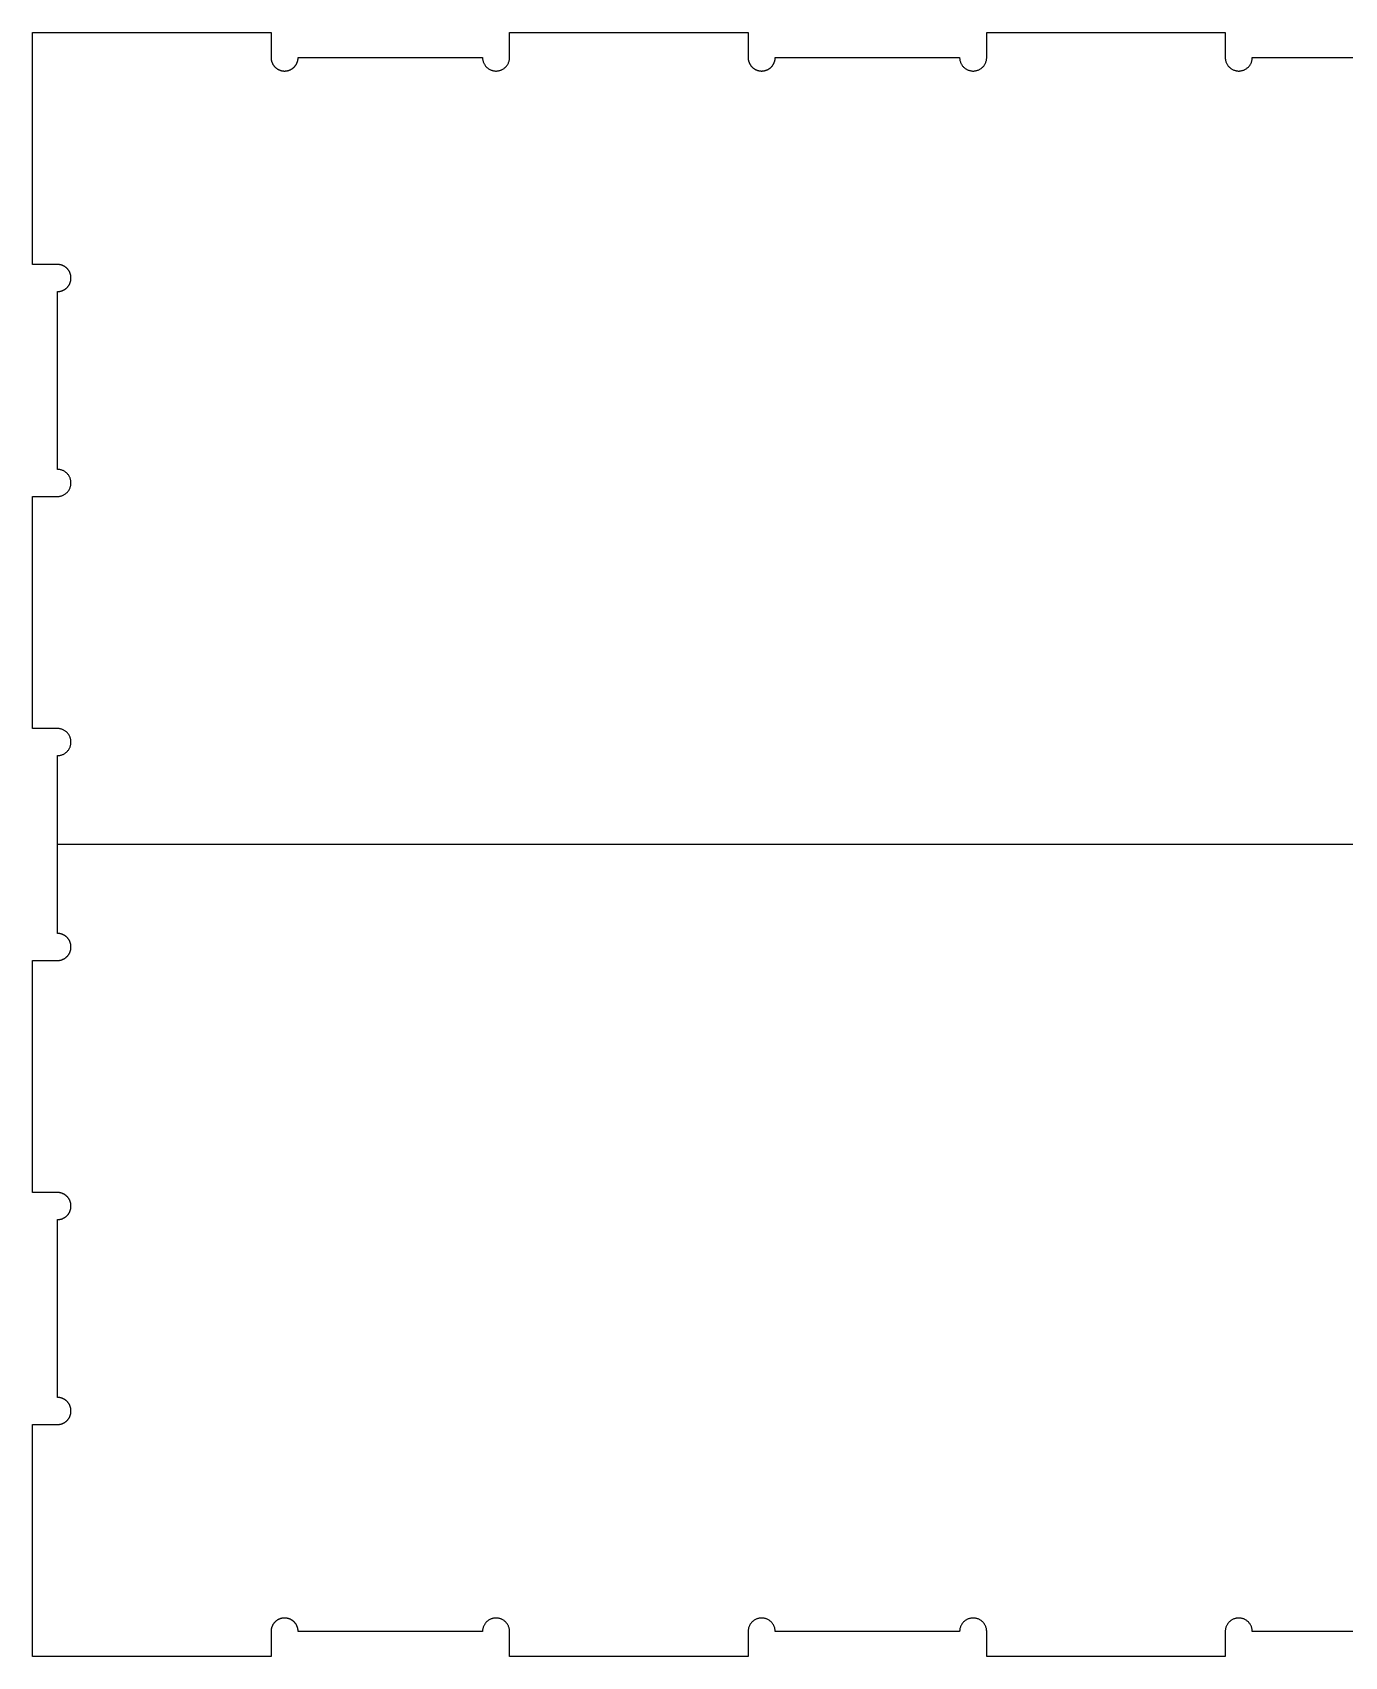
# Model space of a CAD drawing. Header units: millimetres. Extents: x -3003 to 2440, y -88 to 1748.
# Drawn here: x -936 to -621, y 630.9 to 1020.9 of the extents above; entities that cross this region are included whole.
import ezdxf

# ---------------------------------------------------------------- set-up
doc = ezdxf.new("R2010")
doc.units = ezdxf.units.MM
doc.header["$MEASUREMENT"] = 0
doc.layers.add('LAID OUT PARTS', color=7, linetype='Continuous', true_color=0x000000)

msp = doc.modelspace()

# ---------------------------------------------------------------- linework, layer by layer
at = {"layer": 'LAID OUT PARTS'}
for p, q in [((-386.05, 825.86), (-930.05, 825.86)), ((-386.05, 825.86, -6), (-930.05, 825.86, -6))]:
    msp.add_line(p, q, dxfattribs=at)
for points in [[(-936.05, 965.15), (-936.05, 992.29), (-936.05, 1020.86)], [(-936.05, 1020.86), (-936.05, 1020.86, -3), (-936.05, 1020.86, -6)], [(-936.05, 965.15, -6), (-936.05, 992.29, -6), (-936.05, 1020.86, -6)], [(-936.05, 1020.86), (-907.41, 1020.86), (-878.77, 1020.86)], [(-936.05, 1020.86, -6), (-907.41, 1020.86, -6), (-878.77, 1020.86, -6)], [(-936.05, 965.15, -3), (-936.05, 992.29, -3), (-936.05, 1020.86, -3)], [(-936.05, 1020.86, -3), (-907.41, 1020.86, -3), (-878.77, 1020.86, -3)], [(-907.41, 1020.86), (-907.41, 1020.86, -3), (-907.41, 1020.86, -6)], [(-878.77, 1020.86), (-878.77, 1020.86, -3), (-878.77, 1020.86, -6)], [(-878.77, 1020.86), (-878.77, 1017.86), (-878.77, 1014.86)], [(-878.77, 1020.86, -6), (-878.77, 1017.86, -6), (-878.77, 1014.86, -6)], [(-878.77, 1020.86, -3), (-878.77, 1017.86, -3), (-878.77, 1014.86, -3)], [(-821.5, 1014.86), (-821.5, 1017.86), (-821.5, 1020.86)], [(-821.5, 1020.86), (-821.5, 1020.86, -3), (-821.5, 1020.86, -6)], [(-821.5, 1014.86, -6), (-821.5, 1017.86, -6), (-821.5, 1020.86, -6)], [(-821.5, 1020.86), (-792.86, 1020.86), (-764.23, 1020.86)], [(-821.5, 1020.86, -6), (-792.86, 1020.86, -6), (-764.23, 1020.86, -6)], [(-821.5, 1014.86, -3), (-821.5, 1017.86, -3), (-821.5, 1020.86, -3)], [(-821.5, 1020.86, -3), (-792.86, 1020.86, -3), (-764.23, 1020.86, -3)], [(-792.86, 1020.86), (-792.86, 1020.86, -3), (-792.86, 1020.86, -6)], [(-764.23, 1020.86), (-764.23, 1020.86, -3), (-764.23, 1020.86, -6)], [(-764.23, 1020.86), (-764.23, 1017.86), (-764.23, 1014.86)], [(-764.23, 1020.86, -6), (-764.23, 1017.86, -6), (-764.23, 1014.86, -6)], [(-764.23, 1020.86, -3), (-764.23, 1017.86, -3), (-764.23, 1014.86, -3)], [(-706.95, 1014.86), (-706.95, 1017.86), (-706.95, 1020.86)], [(-706.95, 1020.86), (-706.95, 1020.86, -3), (-706.95, 1020.86, -6)], [(-706.95, 1014.86, -6), (-706.95, 1017.86, -6), (-706.95, 1020.86, -6)], [(-706.95, 1020.86), (-678.32, 1020.86), (-649.68, 1020.86)], [(-706.95, 1020.86, -6), (-678.32, 1020.86, -6), (-649.68, 1020.86, -6)], [(-706.95, 1014.86, -3), (-706.95, 1017.86, -3), (-706.95, 1020.86, -3)], [(-706.95, 1020.86, -3), (-678.32, 1020.86, -3), (-649.68, 1020.86, -3)], [(-678.32, 1020.86), (-678.32, 1020.86, -3), (-678.32, 1020.86, -6)], [(-649.68, 1020.86), (-649.68, 1020.86, -3), (-649.68, 1020.86, -6)], [(-649.68, 1020.86), (-649.68, 1017.86), (-649.68, 1014.86)], [(-649.68, 1020.86, -6), (-649.68, 1017.86, -6), (-649.68, 1014.86, -6)], [(-649.68, 1020.86, -3), (-649.68, 1017.86, -3), (-649.68, 1014.86, -3)], [(-878.77, 1017.86), (-878.77, 1017.86, -3), (-878.77, 1017.86, -6)], [(-878.77, 1014.86), (-878.77, 1014.86, -3), (-878.77, 1014.86, -6)], [(-872.27, 1014.86), (-872.27, 1014.86, -3), (-872.27, 1014.86, -6)], [(-872.27, 1014.86), (-850.14, 1014.86), (-828, 1014.86)], [(-872.27, 1014.86, -6), (-850.14, 1014.86, -6), (-828, 1014.86, -6)], [(-872.27, 1014.86, -3), (-850.14, 1014.86, -3), (-828, 1014.86, -3)], [(-850.14, 1014.86), (-850.14, 1014.86, -3), (-850.14, 1014.86, -6)], [(-828, 1014.86), (-828, 1014.86, -3), (-828, 1014.86, -6)], [(-821.5, 1017.86), (-821.5, 1017.86, -3), (-821.5, 1017.86, -6)], [(-821.5, 1014.86), (-821.5, 1014.86, -3), (-821.5, 1014.86, -6)], [(-764.23, 1017.86), (-764.23, 1017.86, -3), (-764.23, 1017.86, -6)], [(-764.23, 1014.86), (-764.23, 1014.86, -3), (-764.23, 1014.86, -6)], [(-757.73, 1014.86), (-757.73, 1014.86, -3), (-757.73, 1014.86, -6)], [(-757.73, 1014.86), (-735.59, 1014.86), (-713.45, 1014.86)], [(-757.73, 1014.86, -6), (-735.59, 1014.86, -6), (-713.45, 1014.86, -6)], [(-757.73, 1014.86, -3), (-735.59, 1014.86, -3), (-713.45, 1014.86, -3)], [(-735.59, 1014.86), (-735.59, 1014.86, -3), (-735.59, 1014.86, -6)], [(-713.45, 1014.86), (-713.45, 1014.86, -3), (-713.45, 1014.86, -6)], [(-706.95, 1017.86), (-706.95, 1017.86, -3), (-706.95, 1017.86, -6)], [(-706.95, 1014.86), (-706.95, 1014.86, -3), (-706.95, 1014.86, -6)], [(-649.68, 1017.86), (-649.68, 1017.86, -3), (-649.68, 1017.86, -6)], [(-649.68, 1014.86), (-649.68, 1014.86, -3), (-649.68, 1014.86, -6)], [(-643.18, 1014.86), (-643.18, 1014.86, -3), (-643.18, 1014.86, -6)], [(-643.18, 1014.86), (-621.05, 1014.86), (-598.91, 1014.86)], [(-643.18, 1014.86, -6), (-621.05, 1014.86, -6), (-598.91, 1014.86, -6)], [(-643.18, 1014.86, -3), (-621.05, 1014.86, -3), (-598.91, 1014.86, -3)], [(-621.05, 1014.86), (-621.05, 1014.86, -3), (-621.05, 1014.86, -6)], [(-877.82, 1012.57), (-877.82, 1012.57, -3), (-877.82, 1012.57, -6)], [(-875.52, 1011.61), (-875.52, 1011.61, -3), (-875.52, 1011.61, -6)], [(-873.22, 1012.57), (-873.22, 1012.57, -3), (-873.22, 1012.57, -6)], [(-824.75, 1011.61), (-824.75, 1011.61, -3), (-824.75, 1011.61, -6)], [(-763.28, 1012.57), (-763.28, 1012.57, -3), (-763.28, 1012.57, -6)], [(-760.98, 1011.61), (-760.98, 1011.61, -3), (-760.98, 1011.61, -6)], [(-758.68, 1012.57), (-758.68, 1012.57, -3), (-758.68, 1012.57, -6)], [(-710.2, 1011.61), (-710.2, 1011.61, -3), (-710.2, 1011.61, -6)], [(-646.43, 1011.61), (-646.43, 1011.61, -3), (-646.43, 1011.61, -6)], [(-936.05, 992.65), (-936.05, 992.65, -3), (-936.05, 992.65, -6)], [(-930.05, 965.15), (-933.05, 965.15), (-936.05, 965.15)], [(-936.05, 965.15), (-936.05, 965.15, -3), (-936.05, 965.15, -6)], [(-930.05, 965.15, -6), (-933.05, 965.15, -6), (-936.05, 965.15, -6)], [(-930.05, 965.15, -3), (-933.05, 965.15, -3), (-936.05, 965.15, -3)], [(-933.05, 965.15), (-933.05, 965.15, -3), (-933.05, 965.15, -6)], [(-930.05, 965.15), (-930.05, 965.15, -3), (-930.05, 965.15, -6)], [(-927.75, 964.2), (-927.75, 964.2, -3), (-927.75, 964.2, -6)], [(-927.75, 959.6), (-927.75, 959.6, -3), (-927.75, 959.6, -6)], [(-926.8, 961.9), (-926.8, 961.9, -3), (-926.8, 961.9, -6)], [(-930.05, 915.94), (-930.05, 936.58), (-930.05, 958.65)], [(-930.05, 958.65), (-930.05, 958.65, -3), (-930.05, 958.65, -6)], [(-930.05, 915.94, -6), (-930.05, 936.58, -6), (-930.05, 958.65, -6)], [(-930.05, 915.94, -3), (-930.05, 936.58, -3), (-930.05, 958.65, -3)], [(-930.05, 936.94), (-930.05, 936.94, -3), (-930.05, 936.94, -6)], [(-930.05, 915.94), (-930.05, 915.94, -3), (-930.05, 915.94, -6)], [(-926.8, 912.69), (-926.8, 912.69, -3), (-926.8, 912.69, -6)], [(-936.05, 853.72), (-936.05, 880.86), (-936.05, 909.44)], [(-936.05, 909.44), (-936.05, 909.44, -3), (-936.05, 909.44, -6)], [(-936.05, 853.72, -6), (-936.05, 880.86, -6), (-936.05, 909.44, -6)], [(-936.05, 909.44), (-933.05, 909.44), (-930.05, 909.44)], [(-936.05, 909.44, -6), (-933.05, 909.44, -6), (-930.05, 909.44, -6)], [(-936.05, 853.72, -3), (-936.05, 880.86, -3), (-936.05, 909.44, -3)], [(-936.05, 909.44, -3), (-933.05, 909.44, -3), (-930.05, 909.44, -3)], [(-933.05, 909.44), (-933.05, 909.44, -3), (-933.05, 909.44, -6)], [(-930.05, 909.44), (-930.05, 909.44, -3), (-930.05, 909.44, -6)], [(-936.05, 881.22), (-936.05, 881.22, -3), (-936.05, 881.22, -6)], [(-930.05, 853.72), (-933.05, 853.72), (-936.05, 853.72)], [(-936.05, 853.72), (-936.05, 853.72, -3), (-936.05, 853.72, -6)], [(-930.05, 853.72, -6), (-933.05, 853.72, -6), (-936.05, 853.72, -6)], [(-930.05, 853.72, -3), (-933.05, 853.72, -3), (-936.05, 853.72, -3)], [(-933.05, 853.72), (-933.05, 853.72, -3), (-933.05, 853.72, -6)], [(-930.05, 853.72), (-930.05, 853.72, -3), (-930.05, 853.72, -6)], [(-926.8, 850.47), (-926.8, 850.47, -3), (-926.8, 850.47, -6)], [(-930.05, 804.51), (-930.05, 825.15), (-930.05, 847.22)], [(-930.05, 847.22), (-930.05, 847.22, -3), (-930.05, 847.22, -6)], [(-930.05, 804.51, -6), (-930.05, 825.15, -6), (-930.05, 847.22, -6)], [(-930.05, 804.51, -3), (-930.05, 825.15, -3), (-930.05, 847.22, -3)], [(-930.05, 825.51), (-930.05, 825.51, -3), (-930.05, 825.51, -6)], [(-930.05, 804.51), (-930.05, 804.51, -3), (-930.05, 804.51, -6)], [(-927.75, 803.56), (-927.75, 803.56, -3), (-927.75, 803.56, -6)], [(-926.8, 801.26), (-926.8, 801.26, -3), (-926.8, 801.26, -6)], [(-936.05, 742.29), (-936.05, 769.44), (-936.05, 798.01)], [(-936.05, 798.01), (-936.05, 798.01, -3), (-936.05, 798.01, -6)], [(-936.05, 742.29, -6), (-936.05, 769.44, -6), (-936.05, 798.01, -6)], [(-936.05, 798.01), (-933.05, 798.01), (-930.05, 798.01)], [(-936.05, 798.01, -6), (-933.05, 798.01, -6), (-930.05, 798.01, -6)], [(-936.05, 742.29, -3), (-936.05, 769.44, -3), (-936.05, 798.01, -3)], [(-936.05, 798.01, -3), (-933.05, 798.01, -3), (-930.05, 798.01, -3)], [(-933.05, 798.01), (-933.05, 798.01, -3), (-933.05, 798.01, -6)], [(-930.05, 798.01), (-930.05, 798.01, -3), (-930.05, 798.01, -6)], [(-927.75, 798.96), (-927.75, 798.96, -3), (-927.75, 798.96, -6)], [(-936.05, 769.79), (-936.05, 769.79, -3), (-936.05, 769.79, -6)], [(-930.05, 742.29), (-933.05, 742.29), (-936.05, 742.29)], [(-936.05, 742.29), (-936.05, 742.29, -3), (-936.05, 742.29, -6)], [(-930.05, 742.29, -6), (-933.05, 742.29, -6), (-936.05, 742.29, -6)], [(-930.05, 742.29, -3), (-933.05, 742.29, -3), (-936.05, 742.29, -3)], [(-933.05, 742.29), (-933.05, 742.29, -3), (-933.05, 742.29, -6)], [(-930.05, 742.29), (-930.05, 742.29, -3), (-930.05, 742.29, -6)], [(-927.75, 741.34), (-927.75, 741.34, -3), (-927.75, 741.34, -6)], [(-926.8, 739.04), (-926.8, 739.04, -3), (-926.8, 739.04, -6)], [(-930.05, 693.08), (-930.05, 713.72), (-930.05, 735.79)], [(-930.05, 735.79), (-930.05, 735.79, -3), (-930.05, 735.79, -6)], [(-930.05, 693.08, -6), (-930.05, 713.72, -6), (-930.05, 735.79, -6)], [(-930.05, 693.08, -3), (-930.05, 713.72, -3), (-930.05, 735.79, -3)], [(-927.75, 736.75), (-927.75, 736.75, -3), (-927.75, 736.75, -6)], [(-930.05, 714.08), (-930.05, 714.08, -3), (-930.05, 714.08, -6)], [(-930.05, 693.08), (-930.05, 693.08, -3), (-930.05, 693.08, -6)], [(-927.75, 692.13), (-927.75, 692.13, -3), (-927.75, 692.13, -6)], [(-936.05, 630.86), (-936.05, 658.01), (-936.05, 686.58)], [(-936.05, 686.58), (-936.05, 686.58, -3), (-936.05, 686.58, -6)], [(-936.05, 630.86, -6), (-936.05, 658.01, -6), (-936.05, 686.58, -6)], [(-936.05, 686.58), (-933.05, 686.58), (-930.05, 686.58)], [(-936.05, 686.58, -6), (-933.05, 686.58, -6), (-930.05, 686.58, -6)], [(-936.05, 630.86, -3), (-936.05, 658.01, -3), (-936.05, 686.58, -3)], [(-936.05, 686.58, -3), (-933.05, 686.58, -3), (-930.05, 686.58, -3)], [(-933.05, 686.58), (-933.05, 686.58, -3), (-933.05, 686.58, -6)], [(-930.05, 686.58), (-930.05, 686.58, -3), (-930.05, 686.58, -6)], [(-927.75, 687.53), (-927.75, 687.53, -3), (-927.75, 687.53, -6)], [(-926.8, 689.83), (-926.8, 689.83, -3), (-926.8, 689.83, -6)], [(-936.05, 658.36), (-936.05, 658.36, -3), (-936.05, 658.36, -6)], [(-875.52, 640.11), (-875.52, 640.11, -3), (-875.52, 640.11, -6)], [(-824.75, 640.11), (-824.75, 640.11, -3), (-824.75, 640.11, -6)], [(-760.98, 640.11), (-760.98, 640.11, -3), (-760.98, 640.11, -6)], [(-710.2, 640.11), (-710.2, 640.11, -3), (-710.2, 640.11, -6)], [(-646.43, 640.11), (-646.43, 640.11, -3), (-646.43, 640.11, -6)], [(-878.77, 636.86), (-878.77, 636.86, -3), (-878.77, 636.86, -6)], [(-878.77, 636.86), (-878.77, 633.86), (-878.77, 630.86)], [(-878.77, 636.86, -6), (-878.77, 633.86, -6), (-878.77, 630.86, -6)], [(-878.77, 636.86, -3), (-878.77, 633.86, -3), (-878.77, 630.86, -3)], [(-877.82, 639.16), (-877.82, 639.16, -3), (-877.82, 639.16, -6)], [(-873.22, 639.16), (-873.22, 639.16, -3), (-873.22, 639.16, -6)], [(-828, 636.86), (-850.14, 636.86), (-872.27, 636.86)], [(-872.27, 636.86), (-872.27, 636.86, -3), (-872.27, 636.86, -6)], [(-828, 636.86, -6), (-850.14, 636.86, -6), (-872.27, 636.86, -6)], [(-828, 636.86, -3), (-850.14, 636.86, -3), (-872.27, 636.86, -3)], [(-850.14, 636.86), (-850.14, 636.86, -3), (-850.14, 636.86, -6)], [(-828, 636.86), (-828, 636.86, -3), (-828, 636.86, -6)], [(-821.5, 630.86), (-821.5, 633.86), (-821.5, 636.86)], [(-821.5, 636.86), (-821.5, 636.86, -3), (-821.5, 636.86, -6)], [(-821.5, 630.86, -6), (-821.5, 633.86, -6), (-821.5, 636.86, -6)], [(-821.5, 630.86, -3), (-821.5, 633.86, -3), (-821.5, 636.86, -3)], [(-764.23, 636.86), (-764.23, 636.86, -3), (-764.23, 636.86, -6)], [(-764.23, 636.86), (-764.23, 633.86), (-764.23, 630.86)], [(-764.23, 636.86, -6), (-764.23, 633.86, -6), (-764.23, 630.86, -6)], [(-764.23, 636.86, -3), (-764.23, 633.86, -3), (-764.23, 630.86, -3)], [(-713.45, 636.86), (-735.59, 636.86), (-757.73, 636.86)], [(-757.73, 636.86), (-757.73, 636.86, -3), (-757.73, 636.86, -6)], [(-713.45, 636.86, -6), (-735.59, 636.86, -6), (-757.73, 636.86, -6)], [(-713.45, 636.86, -3), (-735.59, 636.86, -3), (-757.73, 636.86, -3)], [(-735.59, 636.86), (-735.59, 636.86, -3), (-735.59, 636.86, -6)], [(-713.45, 636.86), (-713.45, 636.86, -3), (-713.45, 636.86, -6)], [(-706.95, 630.86), (-706.95, 633.86), (-706.95, 636.86)], [(-706.95, 636.86), (-706.95, 636.86, -3), (-706.95, 636.86, -6)], [(-706.95, 630.86, -6), (-706.95, 633.86, -6), (-706.95, 636.86, -6)], [(-706.95, 630.86, -3), (-706.95, 633.86, -3), (-706.95, 636.86, -3)], [(-649.68, 636.86), (-649.68, 636.86, -3), (-649.68, 636.86, -6)], [(-649.68, 636.86), (-649.68, 633.86), (-649.68, 630.86)], [(-649.68, 636.86, -6), (-649.68, 633.86, -6), (-649.68, 630.86, -6)], [(-649.68, 636.86, -3), (-649.68, 633.86, -3), (-649.68, 630.86, -3)], [(-598.91, 636.86), (-621.05, 636.86), (-643.18, 636.86)], [(-643.18, 636.86), (-643.18, 636.86, -3), (-643.18, 636.86, -6)], [(-598.91, 636.86, -6), (-621.05, 636.86, -6), (-643.18, 636.86, -6)], [(-598.91, 636.86, -3), (-621.05, 636.86, -3), (-643.18, 636.86, -3)], [(-878.77, 633.86), (-878.77, 633.86, -3), (-878.77, 633.86, -6)], [(-821.5, 633.86), (-821.5, 633.86, -3), (-821.5, 633.86, -6)], [(-764.23, 633.86), (-764.23, 633.86, -3), (-764.23, 633.86, -6)], [(-706.95, 633.86), (-706.95, 633.86, -3), (-706.95, 633.86, -6)], [(-649.68, 633.86), (-649.68, 633.86, -3), (-649.68, 633.86, -6)], [(-878.77, 630.86), (-907.41, 630.86), (-936.05, 630.86)], [(-936.05, 630.86), (-936.05, 630.86, -3), (-936.05, 630.86, -6)], [(-878.77, 630.86, -6), (-907.41, 630.86, -6), (-936.05, 630.86, -6)], [(-878.77, 630.86, -3), (-907.41, 630.86, -3), (-936.05, 630.86, -3)], [(-907.41, 630.86), (-907.41, 630.86, -3), (-907.41, 630.86, -6)], [(-878.77, 630.86), (-878.77, 630.86, -3), (-878.77, 630.86, -6)], [(-764.23, 630.86), (-792.86, 630.86), (-821.5, 630.86)], [(-821.5, 630.86), (-821.5, 630.86, -3), (-821.5, 630.86, -6)], [(-764.23, 630.86, -6), (-792.86, 630.86, -6), (-821.5, 630.86, -6)], [(-764.23, 630.86, -3), (-792.86, 630.86, -3), (-821.5, 630.86, -3)], [(-792.86, 630.86), (-792.86, 630.86, -3), (-792.86, 630.86, -6)], [(-764.23, 630.86), (-764.23, 630.86, -3), (-764.23, 630.86, -6)], [(-649.68, 630.86), (-678.32, 630.86), (-706.95, 630.86)], [(-706.95, 630.86), (-706.95, 630.86, -3), (-706.95, 630.86, -6)], [(-649.68, 630.86, -6), (-678.32, 630.86, -6), (-706.95, 630.86, -6)], [(-649.68, 630.86, -3), (-678.32, 630.86, -3), (-706.95, 630.86, -3)], [(-678.32, 630.86), (-678.32, 630.86, -3), (-678.32, 630.86, -6)], [(-649.68, 630.86), (-649.68, 630.86, -3), (-649.68, 630.86, -6)]]:
    msp.add_open_spline(points, degree=2, dxfattribs=at)
for points, weights, knots in [([(-878.77, 1014.86), (-878.77, 1013.52), (-877.82, 1012.57), (-876.87, 1011.61), (-875.52, 1011.61), (-874.18, 1011.61), (-873.22, 1012.57), (-872.27, 1013.52), (-872.27, 1014.86)], [1, 0.923879515227, 1, 0.923879515227, 1, 0.923879515227, 1, 0.923879515227, 1], [-205.256898, -205.256898, -205.256898, -202.704354, -202.704354, -200.15181, -200.15181, -197.599265, -197.599265, -195.046721, -195.046721, -195.046721]), ([(-878.77, 1014.86, -6), (-878.77, 1013.52, -6), (-877.82, 1012.57, -6), (-876.87, 1011.61, -6), (-875.52, 1011.61, -6), (-874.18, 1011.61, -6), (-873.22, 1012.57, -6), (-872.27, 1013.52, -6), (-872.27, 1014.86, -6)], [1, 0.923879515227, 1, 0.923879515227, 1, 0.923879515227, 1, 0.923879515227, 1], [-205.256898, -205.256898, -205.256898, -202.704354, -202.704354, -200.15181, -200.15181, -197.599265, -197.599265, -195.046721, -195.046721, -195.046721]), ([(-878.77, 1014.86, -3), (-878.77, 1013.52, -3), (-877.82, 1012.57, -3), (-876.87, 1011.61, -3), (-875.52, 1011.61, -3), (-874.18, 1011.61, -3), (-873.22, 1012.57, -3), (-872.27, 1013.52, -3), (-872.27, 1014.86, -3)], [1, 0.923879515227, 1, 0.923879515227, 1, 0.923879515227, 1, 0.923879515227, 1], [-205.256898, -205.256898, -205.256898, -202.704354, -202.704354, -200.15181, -200.15181, -197.599265, -197.599265, -195.046721, -195.046721, -195.046721]), ([(-828, 1014.86), (-828, 1011.61), (-824.75, 1011.61), (-821.5, 1011.61), (-821.5, 1014.86)], [1, 0.707106781187, 1, 0.707106781187, 1], [-194.273705, -194.273705, -194.273705, -189.168617, -189.168617, -184.063529, -184.063529, -184.063529]), ([(-828, 1014.86, -6), (-828, 1011.61, -6), (-824.75, 1011.61, -6), (-821.5, 1011.61, -6), (-821.5, 1014.86, -6)], [1, 0.707106781187, 1, 0.707106781187, 1], [-194.273705, -194.273705, -194.273705, -189.168617, -189.168617, -184.063529, -184.063529, -184.063529]), ([(-828, 1014.86, -3), (-828, 1011.61, -3), (-824.75, 1011.61, -3), (-821.5, 1011.61, -3), (-821.5, 1014.86, -3)], [1, 0.707106781187, 1, 0.707106781187, 1], [-194.273705, -194.273705, -194.273705, -189.168617, -189.168617, -184.063529, -184.063529, -184.063529]), ([(-764.23, 1014.86), (-764.23, 1013.52), (-763.28, 1012.57), (-762.32, 1011.61), (-760.98, 1011.61), (-759.63, 1011.61), (-758.68, 1012.57), (-757.73, 1013.52), (-757.73, 1014.86)], [1, 0.923879501189, 1, 0.923879501189, 1, 0.923879501189, 1, 0.923879501189, 1], [-181.063529, -181.063529, -181.063529, -178.510984, -178.510984, -175.95844, -175.95844, -173.405895, -173.405895, -170.853351, -170.853351, -170.853351]), ([(-764.23, 1014.86, -6), (-764.23, 1013.52, -6), (-763.28, 1012.57, -6), (-762.32, 1011.61, -6), (-760.98, 1011.61, -6), (-759.63, 1011.61, -6), (-758.68, 1012.57, -6), (-757.73, 1013.52, -6), (-757.73, 1014.86, -6)], [1, 0.923879501189, 1, 0.923879501189, 1, 0.923879501189, 1, 0.923879501189, 1], [-181.063529, -181.063529, -181.063529, -178.510984, -178.510984, -175.95844, -175.95844, -173.405895, -173.405895, -170.853351, -170.853351, -170.853351]), ([(-764.23, 1014.86, -3), (-764.23, 1013.52, -3), (-763.28, 1012.57, -3), (-762.32, 1011.61, -3), (-760.98, 1011.61, -3), (-759.63, 1011.61, -3), (-758.68, 1012.57, -3), (-757.73, 1013.52, -3), (-757.73, 1014.86, -3)], [1, 0.923879501189, 1, 0.923879501189, 1, 0.923879501189, 1, 0.923879501189, 1], [-181.063529, -181.063529, -181.063529, -178.510984, -178.510984, -175.95844, -175.95844, -173.405895, -173.405895, -170.853351, -170.853351, -170.853351]), ([(-713.45, 1014.86), (-713.45, 1011.61), (-710.2, 1011.61), (-706.95, 1011.61), (-706.95, 1014.86)], [1, 0.707106781187, 1, 0.707106781187, 1], [-170.080335, -170.080335, -170.080335, -164.975247, -164.975247, -159.870159, -159.870159, -159.870159]), ([(-713.45, 1014.86, -6), (-713.45, 1011.61, -6), (-710.2, 1011.61, -6), (-706.95, 1011.61, -6), (-706.95, 1014.86, -6)], [1, 0.707106781187, 1, 0.707106781187, 1], [-170.080335, -170.080335, -170.080335, -164.975247, -164.975247, -159.870159, -159.870159, -159.870159]), ([(-713.45, 1014.86, -3), (-713.45, 1011.61, -3), (-710.2, 1011.61, -3), (-706.95, 1011.61, -3), (-706.95, 1014.86, -3)], [1, 0.707106781187, 1, 0.707106781187, 1], [-170.080335, -170.080335, -170.080335, -164.975247, -164.975247, -159.870159, -159.870159, -159.870159]), ([(-649.68, 1014.86), (-649.68, 1011.61), (-646.43, 1011.61), (-643.18, 1011.61), (-643.18, 1014.86)], [1, 0.707106781187, 1, 0.707106781187, 1], [-156.870159, -156.870159, -156.870159, -151.765071, -151.765071, -146.659983, -146.659983, -146.659983]), ([(-649.68, 1014.86, -6), (-649.68, 1011.61, -6), (-646.43, 1011.61, -6), (-643.18, 1011.61, -6), (-643.18, 1014.86, -6)], [1, 0.707106781187, 1, 0.707106781187, 1], [-156.870159, -156.870159, -156.870159, -151.765071, -151.765071, -146.659983, -146.659983, -146.659983]), ([(-649.68, 1014.86, -3), (-649.68, 1011.61, -3), (-646.43, 1011.61, -3), (-643.18, 1011.61, -3), (-643.18, 1014.86, -3)], [1, 0.707106781187, 1, 0.707106781187, 1], [-156.870159, -156.870159, -156.870159, -151.765071, -151.765071, -146.659983, -146.659983, -146.659983]), ([(-930.05, 958.65), (-928.7, 958.65), (-927.75, 959.6), (-926.8, 960.55), (-926.8, 961.9), (-926.8, 963.25), (-927.75, 964.2), (-928.7, 965.15), (-930.05, 965.15)], [1, 0.923879515595, 1, 0.923879515595, 1, 0.923879515595, 1, 0.923879515595, 1], [-219.467075, -219.467075, -219.467075, -216.914531, -216.914531, -214.361987, -214.361987, -211.809443, -211.809443, -209.256898, -209.256898, -209.256898]), ([(-930.05, 958.65, -6), (-928.7, 958.65, -6), (-927.75, 959.6, -6), (-926.8, 960.55, -6), (-926.8, 961.9, -6), (-926.8, 963.25, -6), (-927.75, 964.2, -6), (-928.7, 965.15, -6), (-930.05, 965.15, -6)], [1, 0.923879515595, 1, 0.923879515595, 1, 0.923879515595, 1, 0.923879515595, 1], [-219.467075, -219.467075, -219.467075, -216.914531, -216.914531, -214.361987, -214.361987, -211.809443, -211.809443, -209.256898, -209.256898, -209.256898]), ([(-930.05, 958.65, -3), (-928.7, 958.65, -3), (-927.75, 959.6, -3), (-926.8, 960.55, -3), (-926.8, 961.9, -3), (-926.8, 963.25, -3), (-927.75, 964.2, -3), (-928.7, 965.15, -3), (-930.05, 965.15, -3)], [1, 0.923879515595, 1, 0.923879515595, 1, 0.923879515595, 1, 0.923879515595, 1], [-219.467075, -219.467075, -219.467075, -216.914531, -216.914531, -214.361987, -214.361987, -211.809443, -211.809443, -209.256898, -209.256898, -209.256898]), ([(-930.05, 909.44), (-926.8, 909.44), (-926.8, 912.69), (-926.8, 915.94), (-930.05, 915.94)], [1, 0.707106781187, 1, 0.707106781187, 1], [-230.449752, -230.449752, -230.449752, -225.344664, -225.344664, -220.239575, -220.239575, -220.239575]), ([(-930.05, 909.44, -6), (-926.8, 909.44, -6), (-926.8, 912.69, -6), (-926.8, 915.94, -6), (-930.05, 915.94, -6)], [1, 0.707106781187, 1, 0.707106781187, 1], [-230.449752, -230.449752, -230.449752, -225.344664, -225.344664, -220.239575, -220.239575, -220.239575]), ([(-930.05, 909.44, -3), (-926.8, 909.44, -3), (-926.8, 912.69, -3), (-926.8, 915.94, -3), (-930.05, 915.94, -3)], [1, 0.707106781187, 1, 0.707106781187, 1], [-230.449752, -230.449752, -230.449752, -225.344664, -225.344664, -220.239575, -220.239575, -220.239575]), ([(-930.05, 847.22), (-926.8, 847.22), (-926.8, 850.47), (-926.8, 853.72), (-930.05, 853.72)], [1, 0.707106781187, 1, 0.707106781187, 1], [-243.659928, -243.659928, -243.659928, -238.55484, -238.55484, -233.449752, -233.449752, -233.449752]), ([(-930.05, 847.22, -6), (-926.8, 847.22, -6), (-926.8, 850.47, -6), (-926.8, 853.72, -6), (-930.05, 853.72, -6)], [1, 0.707106781187, 1, 0.707106781187, 1], [-243.659928, -243.659928, -243.659928, -238.55484, -238.55484, -233.449752, -233.449752, -233.449752]), ([(-930.05, 847.22, -3), (-926.8, 847.22, -3), (-926.8, 850.47, -3), (-926.8, 853.72, -3), (-930.05, 853.72, -3)], [1, 0.707106781187, 1, 0.707106781187, 1], [-243.659928, -243.659928, -243.659928, -238.55484, -238.55484, -233.449752, -233.449752, -233.449752]), ([(-930.05, 798.01), (-928.7, 798.01), (-927.75, 798.96), (-926.8, 799.91), (-926.8, 801.26), (-926.8, 802.6), (-927.75, 803.56), (-928.7, 804.51), (-930.05, 804.51)], [1, 0.923879512363, 1, 0.923879512363, 1, 0.923879512363, 1, 0.923879512363, 1], [-254.642605, -254.642605, -254.642605, -252.090061, -252.090061, -249.537516, -249.537516, -246.984972, -246.984972, -244.432428, -244.432428, -244.432428]), ([(-930.05, 798.01, -6), (-928.7, 798.01, -6), (-927.75, 798.96, -6), (-926.8, 799.91, -6), (-926.8, 801.26, -6), (-926.8, 802.6, -6), (-927.75, 803.56, -6), (-928.7, 804.51, -6), (-930.05, 804.51, -6)], [1, 0.923879512363, 1, 0.923879512363, 1, 0.923879512363, 1, 0.923879512363, 1], [-254.642605, -254.642605, -254.642605, -252.090061, -252.090061, -249.537516, -249.537516, -246.984972, -246.984972, -244.432428, -244.432428, -244.432428]), ([(-930.05, 798.01, -3), (-928.7, 798.01, -3), (-927.75, 798.96, -3), (-926.8, 799.91, -3), (-926.8, 801.26, -3), (-926.8, 802.6, -3), (-927.75, 803.56, -3), (-928.7, 804.51, -3), (-930.05, 804.51, -3)], [1, 0.923879512363, 1, 0.923879512363, 1, 0.923879512363, 1, 0.923879512363, 1], [-254.642605, -254.642605, -254.642605, -252.090061, -252.090061, -249.537516, -249.537516, -246.984972, -246.984972, -244.432428, -244.432428, -244.432428]), ([(-930.05, 735.79), (-928.7, 735.79), (-927.75, 736.75), (-926.8, 737.7), (-926.8, 739.04), (-926.8, 740.39), (-927.75, 741.34), (-928.7, 742.29), (-930.05, 742.29)], [1, 0.923879512653, 1, 0.923879512653, 1, 0.923879512653, 1, 0.923879512653, 1], [-267.852783, -267.852783, -267.852783, -265.300238, -265.300238, -262.747694, -262.747694, -260.19515, -260.19515, -257.642605, -257.642605, -257.642605]), ([(-930.05, 735.79, -6), (-928.7, 735.79, -6), (-927.75, 736.75, -6), (-926.8, 737.7, -6), (-926.8, 739.04, -6), (-926.8, 740.39, -6), (-927.75, 741.34, -6), (-928.7, 742.29, -6), (-930.05, 742.29, -6)], [1, 0.923879512653, 1, 0.923879512653, 1, 0.923879512653, 1, 0.923879512653, 1], [-267.852783, -267.852783, -267.852783, -265.300238, -265.300238, -262.747694, -262.747694, -260.19515, -260.19515, -257.642605, -257.642605, -257.642605]), ([(-930.05, 735.79, -3), (-928.7, 735.79, -3), (-927.75, 736.75, -3), (-926.8, 737.7, -3), (-926.8, 739.04, -3), (-926.8, 740.39, -3), (-927.75, 741.34, -3), (-928.7, 742.29, -3), (-930.05, 742.29, -3)], [1, 0.923879512653, 1, 0.923879512653, 1, 0.923879512653, 1, 0.923879512653, 1], [-267.852783, -267.852783, -267.852783, -265.300238, -265.300238, -262.747694, -262.747694, -260.19515, -260.19515, -257.642605, -257.642605, -257.642605]), ([(-930.05, 686.58), (-928.7, 686.58), (-927.75, 687.53), (-926.8, 688.48), (-926.8, 689.83), (-926.8, 691.18), (-927.75, 692.13), (-928.7, 693.08), (-930.05, 693.08)], [1, 0.923879509111, 1, 0.923879509111, 1, 0.923879509111, 1, 0.923879509111, 1], [-278.83546, -278.83546, -278.83546, -276.282916, -276.282916, -273.730372, -273.730372, -271.177827, -271.177827, -268.625283, -268.625283, -268.625283]), ([(-930.05, 686.58, -6), (-928.7, 686.58, -6), (-927.75, 687.53, -6), (-926.8, 688.48, -6), (-926.8, 689.83, -6), (-926.8, 691.18, -6), (-927.75, 692.13, -6), (-928.7, 693.08, -6), (-930.05, 693.08, -6)], [1, 0.923879509111, 1, 0.923879509111, 1, 0.923879509111, 1, 0.923879509111, 1], [-278.83546, -278.83546, -278.83546, -276.282916, -276.282916, -273.730372, -273.730372, -271.177827, -271.177827, -268.625283, -268.625283, -268.625283]), ([(-930.05, 686.58, -3), (-928.7, 686.58, -3), (-927.75, 687.53, -3), (-926.8, 688.48, -3), (-926.8, 689.83, -3), (-926.8, 691.18, -3), (-927.75, 692.13, -3), (-928.7, 693.08, -3), (-930.05, 693.08, -3)], [1, 0.923879509111, 1, 0.923879509111, 1, 0.923879509111, 1, 0.923879509111, 1], [-278.83546, -278.83546, -278.83546, -276.282916, -276.282916, -273.730372, -273.730372, -271.177827, -271.177827, -268.625283, -268.625283, -268.625283]), ([(-872.27, 636.86), (-872.27, 638.21), (-873.22, 639.16), (-874.18, 640.11), (-875.52, 640.11), (-876.87, 640.11), (-877.82, 639.16), (-878.77, 638.21), (-878.77, 636.86)], [1, 0.923879510346, 1, 0.923879510346, 1, 0.923879510346, 1, 0.923879510346, 1], [-293.045638, -293.045638, -293.045638, -290.493094, -290.493094, -287.940549, -287.940549, -285.388005, -285.388005, -282.83546, -282.83546, -282.83546]), ([(-872.27, 636.86, -6), (-872.27, 638.21, -6), (-873.22, 639.16, -6), (-874.18, 640.11, -6), (-875.52, 640.11, -6), (-876.87, 640.11, -6), (-877.82, 639.16, -6), (-878.77, 638.21, -6), (-878.77, 636.86, -6)], [1, 0.923879510346, 1, 0.923879510346, 1, 0.923879510346, 1, 0.923879510346, 1], [-293.045638, -293.045638, -293.045638, -290.493094, -290.493094, -287.940549, -287.940549, -285.388005, -285.388005, -282.83546, -282.83546, -282.83546]), ([(-872.27, 636.86, -3), (-872.27, 638.21, -3), (-873.22, 639.16, -3), (-874.18, 640.11, -3), (-875.52, 640.11, -3), (-876.87, 640.11, -3), (-877.82, 639.16, -3), (-878.77, 638.21, -3), (-878.77, 636.86, -3)], [1, 0.923879510346, 1, 0.923879510346, 1, 0.923879510346, 1, 0.923879510346, 1], [-293.045638, -293.045638, -293.045638, -290.493094, -290.493094, -287.940549, -287.940549, -285.388005, -285.388005, -282.83546, -282.83546, -282.83546]), ([(-821.5, 636.86), (-821.5, 640.11), (-824.75, 640.11), (-828, 640.11), (-828, 636.86)], [1, 0.707106781187, 1, 0.707106781187, 1], [-304.02883, -304.02883, -304.02883, -298.923742, -298.923742, -293.818654, -293.818654, -293.818654]), ([(-821.5, 636.86, -6), (-821.5, 640.11, -6), (-824.75, 640.11, -6), (-828, 640.11, -6), (-828, 636.86, -6)], [1, 0.707106781187, 1, 0.707106781187, 1], [-304.02883, -304.02883, -304.02883, -298.923742, -298.923742, -293.818654, -293.818654, -293.818654]), ([(-821.5, 636.86, -3), (-821.5, 640.11, -3), (-824.75, 640.11, -3), (-828, 640.11, -3), (-828, 636.86, -3)], [1, 0.707106781187, 1, 0.707106781187, 1], [-304.02883, -304.02883, -304.02883, -298.923742, -298.923742, -293.818654, -293.818654, -293.818654]), ([(-757.73, 636.86), (-757.73, 640.11), (-760.98, 640.11), (-764.23, 640.11), (-764.23, 636.86)], [1, 0.707106781187, 1, 0.707106781187, 1], [-317.239006, -317.239006, -317.239006, -312.133918, -312.133918, -307.02883, -307.02883, -307.02883]), ([(-757.73, 636.86, -6), (-757.73, 640.11, -6), (-760.98, 640.11, -6), (-764.23, 640.11, -6), (-764.23, 636.86, -6)], [1, 0.707106781187, 1, 0.707106781187, 1], [-317.239006, -317.239006, -317.239006, -312.133918, -312.133918, -307.02883, -307.02883, -307.02883]), ([(-757.73, 636.86, -3), (-757.73, 640.11, -3), (-760.98, 640.11, -3), (-764.23, 640.11, -3), (-764.23, 636.86, -3)], [1, 0.707106781187, 1, 0.707106781187, 1], [-317.239006, -317.239006, -317.239006, -312.133918, -312.133918, -307.02883, -307.02883, -307.02883]), ([(-706.95, 636.86), (-706.95, 640.11), (-710.2, 640.11), (-713.45, 640.11), (-713.45, 636.86)], [1, 0.707106781187, 1, 0.707106781187, 1], [-328.222198, -328.222198, -328.222198, -323.11711, -323.11711, -318.012022, -318.012022, -318.012022]), ([(-706.95, 636.86, -6), (-706.95, 640.11, -6), (-710.2, 640.11, -6), (-713.45, 640.11, -6), (-713.45, 636.86, -6)], [1, 0.707106781187, 1, 0.707106781187, 1], [-328.222198, -328.222198, -328.222198, -323.11711, -323.11711, -318.012022, -318.012022, -318.012022]), ([(-706.95, 636.86, -3), (-706.95, 640.11, -3), (-710.2, 640.11, -3), (-713.45, 640.11, -3), (-713.45, 636.86, -3)], [1, 0.707106781187, 1, 0.707106781187, 1], [-328.222198, -328.222198, -328.222198, -323.11711, -323.11711, -318.012022, -318.012022, -318.012022]), ([(-643.18, 636.86), (-643.18, 640.11), (-646.43, 640.11), (-649.68, 640.11), (-649.68, 636.86)], [1, 0.707106781187, 1, 0.707106781187, 1], [-341.432374, -341.432374, -341.432374, -336.327286, -336.327286, -331.222198, -331.222198, -331.222198]), ([(-643.18, 636.86, -6), (-643.18, 640.11, -6), (-646.43, 640.11, -6), (-649.68, 640.11, -6), (-649.68, 636.86, -6)], [1, 0.707106781187, 1, 0.707106781187, 1], [-341.432374, -341.432374, -341.432374, -336.327286, -336.327286, -331.222198, -331.222198, -331.222198]), ([(-643.18, 636.86, -3), (-643.18, 640.11, -3), (-646.43, 640.11, -3), (-649.68, 640.11, -3), (-649.68, 636.86, -3)], [1, 0.707106781187, 1, 0.707106781187, 1], [-341.432374, -341.432374, -341.432374, -336.327286, -336.327286, -331.222198, -331.222198, -331.222198])]:
    msp.add_rational_spline(points, weights, degree=2, knots=knots, dxfattribs=at)

doc.saveas('drawing.dxf')
